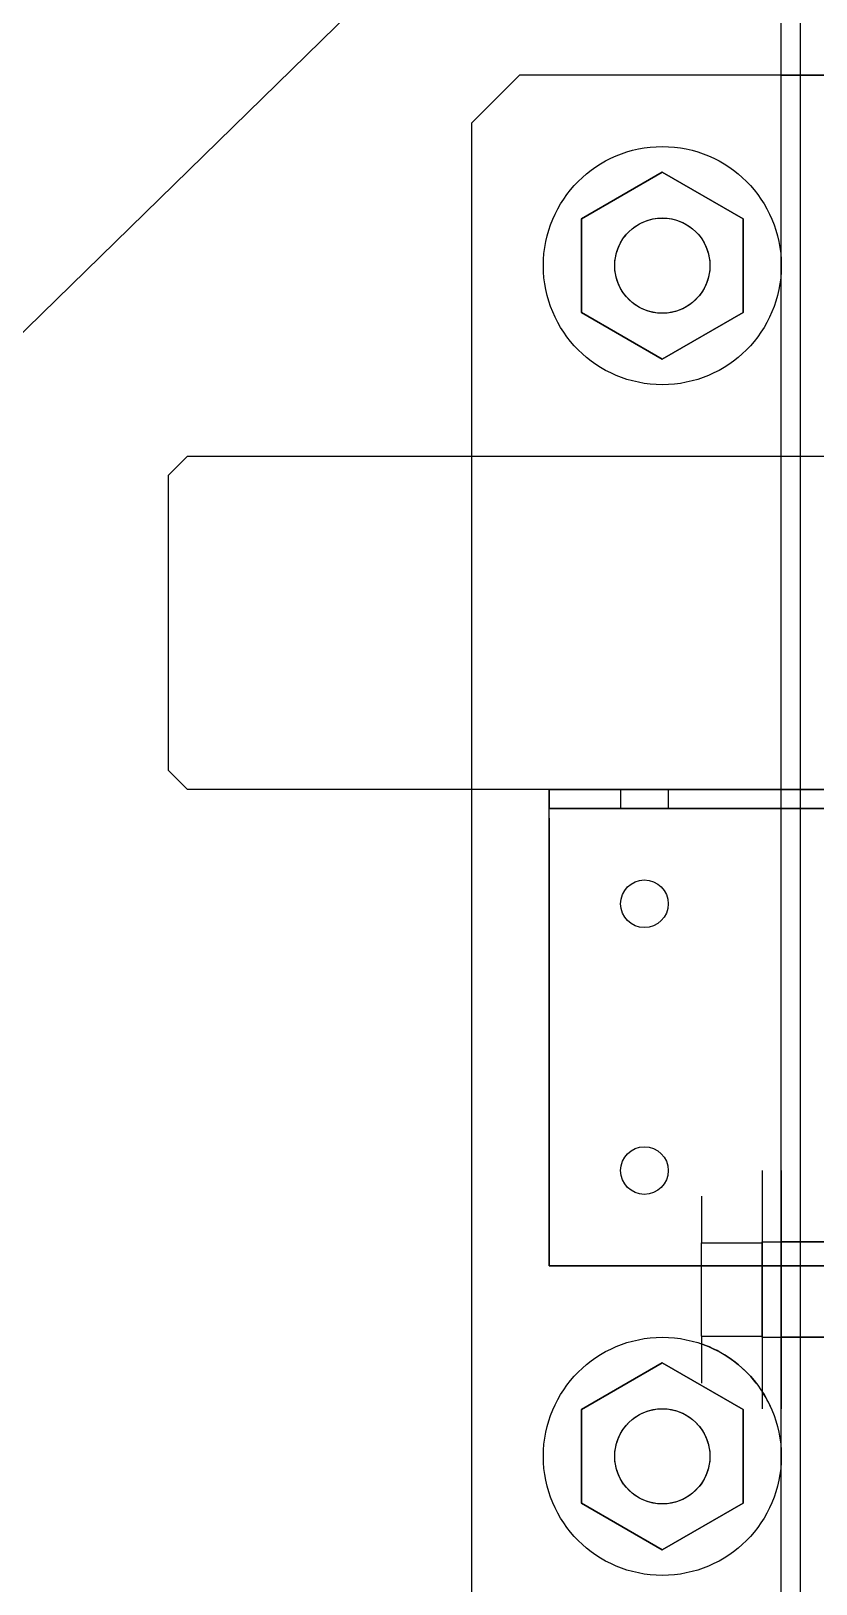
# Model space of a CAD drawing. Extents: x 0 to 2438, y 0 to 2056.
# Drawn here: x 1010.4 to 1051.6, y 744.4 to 825.9 of the extents above; entities that cross this region are included whole.
import ezdxf

# ---------------------------------------------------------------- set-up
doc = ezdxf.new("R2010")
doc.units = 0
doc.layers.get('0').update_dxf_attribs({"linetype": 'CONTINUOUS'})

msp = doc.modelspace()

# ---------------------------------------------------------------- linework, layer by layer
at = {"color": 253}
for p, q in [((1049.77, 717.134), (1049.77, 1265.13)), ((1050.77, 717.134), (1050.77, 1265.13)), ((377.575, 192.845), (1132.58, 929.869)), ((377.575, 192.845), (1108.26, 906.134)), ((377.575, 192.845), (1108.26, 906.134)), ((1033.52, 821.133), (1036.02, 823.634)), ((1088.52, 823.634), (1036.02, 823.634)), ((1049.77, 823.634), (1059.77, 823.634)), ((1033.52, 743.634), (1033.52, 821.133)), ((1039.27, 816.088), (1043.52, 818.54)), ((1039.27, 816.088), (1043.52, 818.54)), ((1039.27, 816.088), (1043.52, 818.54)), ((1039.27, 816.088), (1043.52, 818.54)), ((1043.52, 818.54), (1039.27, 816.088)), ((1047.77, 816.088), (1043.52, 818.54)), ((1047.77, 816.088), (1043.52, 818.54)), ((1047.77, 816.088), (1043.52, 818.54)), ((1047.77, 816.088), (1043.52, 818.54)), ((1043.52, 818.54), (1047.77, 816.088)), ((1039.27, 816.088), (1039.27, 811.181)), ((1039.27, 816.088), (1039.27, 811.181)), ((1039.27, 816.088), (1039.27, 811.181)), ((1039.27, 816.088), (1039.27, 811.181)), ((1039.27, 811.181), (1039.27, 816.088)), ((1047.77, 816.088), (1047.77, 811.181)), ((1047.77, 816.088), (1047.77, 811.181)), ((1047.77, 816.088), (1047.77, 811.181)), ((1047.77, 816.088), (1047.77, 811.181)), ((1047.77, 811.181), (1047.77, 816.088)), ((1043.52, 808.725), (1039.27, 811.181)), ((1043.52, 808.725), (1039.27, 811.181)), ((1043.52, 808.725), (1039.27, 811.181)), ((1043.52, 808.725), (1039.27, 811.181)), ((1039.27, 811.181), (1043.52, 808.725)), ((1043.52, 808.725), (1047.77, 811.181)), ((1043.52, 808.725), (1047.77, 811.181)), ((1043.52, 808.725), (1047.77, 811.181)), ((1043.52, 808.725), (1047.77, 811.181)), ((1047.77, 811.181), (1043.52, 808.725)), ((1018.58, 803.635), (1017.58, 802.633)), ((1018.58, 803.635), (1017.58, 802.633)), ((1018.58, 803.635), (1131.58, 803.635)), ((1018.58, 803.635), (1131.58, 803.635)), ((1017.58, 787.132), (1017.58, 802.633)), ((1017.58, 787.132), (1017.58, 802.633)), ((1018.58, 786.133), (1017.58, 787.132)), ((1018.58, 786.133), (1017.58, 787.132)), ((1131.58, 786.133), (1018.58, 786.133)), ((1131.58, 786.133), (1018.58, 786.133)), ((1112.58, 786.133), (1037.58, 786.133)), ((1112.58, 786.133), (1037.58, 786.133)), ((1037.58, 784.634), (1037.58, 786.133)), ((1037.58, 786.133), (1037.58, 785.132)), ((1037.58, 786.133), (1112.58, 786.133)), ((1037.58, 786.133), (1112.58, 786.133)), ((1037.58, 784.634), (1037.58, 786.133)), ((1037.58, 786.133), (1037.58, 785.132)), ((1042.57, 786.133), (1041.33, 786.133)), ((1041.33, 786.133), (1043.83, 786.133)), ((1042.57, 786.133), (1041.33, 786.133)), ((1041.33, 786.133), (1043.83, 786.133)), ((1043.83, 786.133), (1041.33, 786.133)), ((1041.33, 786.133), (1042.57, 786.133)), ((1043.83, 786.133), (1041.33, 786.133)), ((1041.33, 786.133), (1042.57, 786.133)), ((1041.33, 786.133), (1041.33, 785.132)), ((1041.33, 786.133), (1041.33, 785.132)), ((1041.33, 786.133), (1041.33, 785.132)), ((1041.33, 786.133), (1041.33, 785.132)), ((1043.83, 786.133), (1042.57, 786.133)), ((1043.83, 786.133), (1042.57, 786.133)), ((1042.57, 786.133), (1043.83, 786.133)), ((1042.57, 786.133), (1043.83, 786.133)), ((1043.83, 786.133), (1043.83, 785.132)), ((1043.83, 786.133), (1043.83, 785.132)), ((1043.83, 786.133), (1043.83, 785.132)), ((1043.83, 786.133), (1043.83, 785.132)), ((1037.58, 784.634), (1037.58, 785.132)), ((1112.58, 785.132), (1037.58, 785.132)), ((1112.58, 785.132), (1037.58, 785.132)), ((1037.58, 784.634), (1037.58, 785.132)), ((1037.58, 785.132), (1112.58, 785.132)), ((1037.58, 785.132), (1112.58, 785.132)), ((1042.57, 785.132), (1041.33, 785.132)), ((1041.33, 785.132), (1043.83, 785.132)), ((1042.57, 785.132), (1041.33, 785.132)), ((1041.33, 785.132), (1043.83, 785.132)), ((1043.83, 785.132), (1041.33, 785.132)), ((1041.33, 785.132), (1042.57, 785.132)), ((1043.83, 785.132), (1041.33, 785.132)), ((1041.33, 785.132), (1042.57, 785.132)), ((1043.83, 785.132), (1042.57, 785.132)), ((1043.83, 785.132), (1042.57, 785.132)), ((1042.57, 785.132), (1043.83, 785.132)), ((1042.57, 785.132), (1043.83, 785.132)), ((1037.58, 784.634), (1037.58, 761.132)), ((1037.58, 761.132), (1037.58, 784.634)), ((1037.58, 784.634), (1037.58, 761.132)), ((1037.58, 761.132), (1037.58, 784.634)), ((1048.77, 766.131), (1048.77, 753.632)), ((1049.77, 759.883), (1049.77, 766.131)), ((1049.77, 766.131), (1049.77, 753.632)), ((1045.57, 764.79), (1045.57, 762.339)), ((1048.77, 764.79), (1048.77, 762.339)), ((1048.77, 764.79), (1048.77, 762.339)), ((1045.57, 757.432), (1045.57, 762.339)), ((1045.57, 762.339), (1048.77, 762.339)), ((1048.77, 759.883), (1048.77, 762.385)), ((1048.77, 762.385), (1048.77, 757.382)), ((1048.77, 762.339), (1048.77, 762.385)), ((1048.77, 762.385), (1048.77, 762.339)), ((1048.77, 762.385), (1049.77, 762.385)), ((1048.77, 762.385), (1068.77, 762.385)), ((1048.77, 762.339), (1048.77, 761.524)), ((1048.77, 761.524), (1048.77, 762.339)), ((1048.77, 757.432), (1048.77, 762.339)), ((1048.77, 757.432), (1048.77, 762.339)), ((1049.77, 759.883), (1049.77, 762.385)), ((1049.77, 762.385), (1049.77, 757.382)), ((1049.77, 759.883), (1049.77, 762.385)), ((1049.77, 762.385), (1049.77, 757.382)), ((1059.77, 762.385), (1049.77, 762.385)), ((1048.77, 761.524), (1048.77, 760.695)), ((1048.77, 760.695), (1048.77, 761.524)), ((1112.58, 761.132), (1037.58, 761.132)), ((1112.58, 761.132), (1037.58, 761.132)), ((1037.58, 761.132), (1112.58, 761.132)), ((1037.58, 761.132), (1112.58, 761.132)), ((1048.77, 760.695), (1048.77, 759.883)), ((1048.77, 759.072), (1048.77, 760.695)), ((1048.77, 757.382), (1048.77, 759.883)), ((1048.77, 759.883), (1048.77, 759.072)), ((1049.77, 753.632), (1049.77, 759.883)), ((1049.77, 757.382), (1049.77, 759.883)), ((1049.77, 757.382), (1049.77, 759.883)), ((1048.77, 758.243), (1048.77, 759.072)), ((1048.77, 759.072), (1048.77, 758.243)), ((1048.77, 757.432), (1048.77, 758.243)), ((1048.77, 758.243), (1048.77, 757.432)), ((1045.57, 757.432), (1045.57, 754.976)), ((1045.57, 757.432), (1048.77, 757.432)), ((1048.77, 757.432), (1048.77, 757.382)), ((1048.77, 757.382), (1048.77, 757.432)), ((1048.77, 757.432), (1048.77, 754.976)), ((1048.77, 757.432), (1048.77, 754.976)), ((1048.77, 757.382), (1049.77, 757.382)), ((1048.77, 757.382), (1068.77, 757.382)), ((1059.77, 757.382), (1049.77, 757.382)), ((1039.27, 753.586), (1043.52, 756.042)), ((1039.27, 753.586), (1043.52, 756.042)), ((1039.27, 753.586), (1043.52, 756.042)), ((1039.27, 753.586), (1043.52, 756.042)), ((1043.52, 756.042), (1039.27, 753.586)), ((1047.77, 753.586), (1043.52, 756.042)), ((1047.77, 753.586), (1043.52, 756.042)), ((1047.77, 753.586), (1043.52, 756.042)), ((1047.77, 753.586), (1043.52, 756.042)), ((1043.52, 756.042), (1047.77, 753.586)), ((1039.27, 753.586), (1039.27, 748.679)), ((1039.27, 753.586), (1039.27, 748.679)), ((1039.27, 753.586), (1039.27, 748.679)), ((1039.27, 753.586), (1039.27, 748.679)), ((1039.27, 748.679), (1039.27, 753.586)), ((1047.77, 753.586), (1047.77, 748.679)), ((1047.77, 753.586), (1047.77, 748.679)), ((1047.77, 753.586), (1047.77, 748.679)), ((1047.77, 753.586), (1047.77, 748.679)), ((1047.77, 748.679), (1047.77, 753.586)), ((1043.52, 746.227), (1039.27, 748.679)), ((1043.52, 746.227), (1039.27, 748.679)), ((1043.52, 746.227), (1039.27, 748.679)), ((1043.52, 746.227), (1039.27, 748.679)), ((1039.27, 748.679), (1043.52, 746.227)), ((1043.52, 746.227), (1047.77, 748.679)), ((1043.52, 746.227), (1047.77, 748.679)), ((1043.52, 746.227), (1047.77, 748.679)), ((1043.52, 746.227), (1047.77, 748.679)), ((1047.77, 748.679), (1043.52, 746.227))]:
    msp.add_line(p, q, dxfattribs=at)
for points in [[(1037.27, 813.633), (1037.27, 817.086), (1040.07, 819.884), (1043.52, 819.884)], [(1037.27, 813.633), (1037.27, 817.086), (1040.07, 819.884), (1043.52, 819.884)], [(1037.27, 813.633), (1037.27, 817.086), (1040.07, 819.884), (1043.52, 819.884)], [(1037.27, 813.633), (1037.27, 817.086), (1040.07, 819.884), (1043.52, 819.884)], [(1037.27, 813.633), (1037.27, 817.086), (1040.07, 819.884), (1043.52, 819.884)], [(1037.27, 813.633), (1037.27, 817.086), (1040.07, 819.884), (1043.52, 819.884)], [(1037.27, 813.633), (1037.27, 817.086), (1040.07, 819.884), (1043.52, 819.884)], [(1043.52, 819.884), (1046.97, 819.884), (1049.77, 817.086), (1049.77, 813.633)], [(1043.52, 819.884), (1046.97, 819.884), (1049.77, 817.086), (1049.77, 813.633)], [(1043.52, 819.884), (1046.97, 819.884), (1049.77, 817.086), (1049.77, 813.633)], [(1043.52, 819.884), (1046.97, 819.884), (1049.77, 817.086), (1049.77, 813.633)], [(1043.52, 819.884), (1046.97, 819.884), (1049.77, 817.086), (1049.77, 813.633)], [(1043.52, 819.884), (1046.97, 819.884), (1049.77, 817.086), (1049.77, 813.633)], [(1043.52, 819.884), (1046.97, 819.884), (1049.77, 817.086), (1049.77, 813.633)], [(1041.02, 813.633), (1041.02, 815.015), (1042.14, 816.134), (1043.52, 816.134)], [(1041.02, 813.633), (1041.02, 815.015), (1042.14, 816.134), (1043.52, 816.134)], [(1041.02, 813.633), (1041.02, 815.015), (1042.14, 816.134), (1043.52, 816.134)], [(1041.02, 813.633), (1041.02, 815.015), (1042.14, 816.134), (1043.52, 816.134)], [(1041.02, 813.633), (1041.02, 815.015), (1042.14, 816.134), (1043.52, 816.134)], [(1041.02, 813.633), (1041.02, 815.015), (1042.14, 816.134), (1043.52, 816.134)], [(1041.02, 813.633), (1041.02, 815.015), (1042.14, 816.134), (1043.52, 816.134)], [(1041.02, 813.633), (1041.02, 815.015), (1042.14, 816.134), (1043.52, 816.134)], [(1041.02, 813.633), (1041.02, 815.015), (1042.14, 816.134), (1043.52, 816.134)], [(1041.02, 813.633), (1041.02, 815.015), (1042.14, 816.134), (1043.52, 816.134)], [(1041.02, 813.633), (1041.02, 815.015), (1042.14, 816.134), (1043.52, 816.134)], [(1041.02, 813.633), (1041.02, 815.015), (1042.14, 816.134), (1043.52, 816.134)], [(1041.02, 813.633), (1041.02, 815.015), (1042.14, 816.134), (1043.52, 816.134)], [(1041.02, 813.633), (1041.02, 815.015), (1042.14, 816.134), (1043.52, 816.134)], [(1041.02, 813.633), (1041.02, 815.015), (1042.14, 816.134), (1043.52, 816.134)], [(1041.02, 813.633), (1041.02, 815.015), (1042.14, 816.134), (1043.52, 816.134)], [(1041.02, 813.633), (1041.02, 815.015), (1042.14, 816.134), (1043.52, 816.134)], [(1041.02, 813.633), (1041.02, 815.015), (1042.14, 816.134), (1043.52, 816.134)], [(1041.02, 813.633), (1041.02, 815.015), (1042.14, 816.134), (1043.52, 816.134)], [(1041.02, 813.633), (1041.02, 815.015), (1042.14, 816.134), (1043.52, 816.134)], [(1041.64, 815.277), (1042, 815.696), (1042.5, 815.982), (1043.04, 816.088)], [(1043.04, 816.088), (1043.36, 816.148), (1043.68, 816.148), (1044, 816.088)], [(1043.52, 816.134), (1044.9, 816.134), (1046.02, 815.015), (1046.02, 813.633)], [(1043.52, 816.134), (1044.9, 816.134), (1046.02, 815.015), (1046.02, 813.633)], [(1043.52, 816.134), (1044.9, 816.134), (1046.02, 815.015), (1046.02, 813.633)], [(1043.52, 816.134), (1044.9, 816.134), (1046.02, 815.015), (1046.02, 813.633)], [(1043.52, 816.134), (1044.9, 816.134), (1046.02, 815.015), (1046.02, 813.633)], [(1043.52, 816.134), (1044.9, 816.134), (1046.02, 815.015), (1046.02, 813.633)], [(1043.52, 816.134), (1044.9, 816.134), (1046.02, 815.015), (1046.02, 813.633)], [(1043.52, 816.134), (1044.9, 816.134), (1046.02, 815.015), (1046.02, 813.633)], [(1043.52, 816.134), (1044.9, 816.134), (1046.02, 815.015), (1046.02, 813.633)], [(1043.52, 816.134), (1044.9, 816.134), (1046.02, 815.015), (1046.02, 813.633)], [(1043.52, 816.134), (1044.9, 816.134), (1046.02, 815.015), (1046.02, 813.633)], [(1043.52, 816.134), (1044.9, 816.134), (1046.02, 815.015), (1046.02, 813.633)], [(1043.52, 816.134), (1044.9, 816.134), (1046.02, 815.015), (1046.02, 813.633)], [(1043.52, 816.134), (1044.9, 816.134), (1046.02, 815.015), (1046.02, 813.633)], [(1043.52, 816.134), (1044.9, 816.134), (1046.02, 815.015), (1046.02, 813.633)], [(1043.52, 816.134), (1044.9, 816.134), (1046.02, 815.015), (1046.02, 813.633)], [(1043.52, 816.134), (1044.9, 816.134), (1046.02, 815.015), (1046.02, 813.633)], [(1043.52, 816.134), (1044.9, 816.134), (1046.02, 815.015), (1046.02, 813.633)], [(1043.52, 816.134), (1044.9, 816.134), (1046.02, 815.015), (1046.02, 813.633)], [(1043.52, 816.134), (1044.9, 816.134), (1046.02, 815.015), (1046.02, 813.633)], [(1044, 816.088), (1044.55, 815.982), (1045.04, 815.696), (1045.41, 815.277)], [(1041.16, 814.444), (1041.26, 814.751), (1041.42, 815.033), (1041.64, 815.277)], [(1045.41, 815.277), (1045.62, 815.033), (1045.78, 814.751), (1045.88, 814.444)], [(1041.16, 812.821), (1040.98, 813.347), (1040.98, 813.918), (1041.16, 814.444)], [(1045.88, 814.444), (1045.98, 814.183), (1046.02, 813.911), (1046.02, 813.633)], [(1043.52, 807.381), (1040.07, 807.381), (1037.27, 810.182), (1037.27, 813.633)], [(1043.52, 807.381), (1040.07, 807.381), (1037.27, 810.182), (1037.27, 813.633)], [(1043.52, 807.381), (1040.07, 807.381), (1037.27, 810.182), (1037.27, 813.633)], [(1043.52, 807.381), (1040.07, 807.381), (1037.27, 810.182), (1037.27, 813.633)], [(1043.52, 807.381), (1040.07, 807.381), (1037.27, 810.182), (1037.27, 813.633)], [(1043.52, 807.381), (1040.07, 807.381), (1037.27, 810.182), (1037.27, 813.633)], [(1043.52, 807.381), (1040.07, 807.381), (1037.27, 810.182), (1037.27, 813.633)], [(1043.52, 811.131), (1042.14, 811.131), (1041.02, 812.253), (1041.02, 813.633)], [(1043.52, 811.131), (1042.14, 811.131), (1041.02, 812.253), (1041.02, 813.633)], [(1043.52, 811.131), (1042.14, 811.131), (1041.02, 812.253), (1041.02, 813.633)], [(1043.52, 811.131), (1042.14, 811.131), (1041.02, 812.253), (1041.02, 813.633)], [(1043.52, 811.131), (1042.14, 811.131), (1041.02, 812.253), (1041.02, 813.633)], [(1043.52, 811.131), (1042.14, 811.131), (1041.02, 812.253), (1041.02, 813.633)], [(1043.52, 811.131), (1042.14, 811.131), (1041.02, 812.253), (1041.02, 813.633)], [(1043.52, 811.131), (1042.14, 811.131), (1041.02, 812.253), (1041.02, 813.633)], [(1043.52, 811.131), (1042.14, 811.131), (1041.02, 812.253), (1041.02, 813.633)], [(1043.52, 811.131), (1042.14, 811.131), (1041.02, 812.253), (1041.02, 813.633)], [(1043.52, 811.131), (1042.14, 811.131), (1041.02, 812.253), (1041.02, 813.633)], [(1043.52, 811.131), (1042.14, 811.131), (1041.02, 812.253), (1041.02, 813.633)], [(1043.52, 811.131), (1042.14, 811.131), (1041.02, 812.253), (1041.02, 813.633)], [(1043.52, 811.131), (1042.14, 811.131), (1041.02, 812.253), (1041.02, 813.633)], [(1043.52, 811.131), (1042.14, 811.131), (1041.02, 812.253), (1041.02, 813.633)], [(1043.52, 811.131), (1042.14, 811.131), (1041.02, 812.253), (1041.02, 813.633)], [(1043.52, 811.131), (1042.14, 811.131), (1041.02, 812.253), (1041.02, 813.633)], [(1043.52, 811.131), (1042.14, 811.131), (1041.02, 812.253), (1041.02, 813.633)], [(1043.52, 811.131), (1042.14, 811.131), (1041.02, 812.253), (1041.02, 813.633)], [(1043.52, 811.131), (1042.14, 811.131), (1041.02, 812.253), (1041.02, 813.633)], [(1046.02, 813.633), (1046.02, 812.253), (1044.9, 811.131), (1043.52, 811.131)], [(1046.02, 813.633), (1046.02, 812.253), (1044.9, 811.131), (1043.52, 811.131)], [(1046.02, 813.633), (1046.02, 812.253), (1044.9, 811.131), (1043.52, 811.131)], [(1046.02, 813.633), (1046.02, 812.253), (1044.9, 811.131), (1043.52, 811.131)], [(1049.77, 813.633), (1049.77, 810.182), (1046.97, 807.381), (1043.52, 807.381)], [(1046.02, 813.633), (1046.02, 812.253), (1044.9, 811.131), (1043.52, 811.131)], [(1046.02, 813.633), (1046.02, 812.253), (1044.9, 811.131), (1043.52, 811.131)], [(1046.02, 813.633), (1046.02, 812.253), (1044.9, 811.131), (1043.52, 811.131)], [(1046.02, 813.633), (1046.02, 812.253), (1044.9, 811.131), (1043.52, 811.131)], [(1046.02, 813.633), (1046.02, 812.253), (1044.9, 811.131), (1043.52, 811.131)], [(1046.02, 813.633), (1046.02, 812.253), (1044.9, 811.131), (1043.52, 811.131)], [(1049.77, 813.633), (1049.77, 810.182), (1046.97, 807.381), (1043.52, 807.381)], [(1049.77, 813.633), (1049.77, 810.182), (1046.97, 807.381), (1043.52, 807.381)], [(1046.02, 813.633), (1046.02, 812.253), (1044.9, 811.131), (1043.52, 811.131)], [(1046.02, 813.633), (1046.02, 812.253), (1044.9, 811.131), (1043.52, 811.131)], [(1049.77, 813.633), (1049.77, 810.182), (1046.97, 807.381), (1043.52, 807.381)], [(1049.77, 813.633), (1049.77, 810.182), (1046.97, 807.381), (1043.52, 807.381)], [(1046.02, 813.633), (1046.02, 812.253), (1044.9, 811.131), (1043.52, 811.131)], [(1046.02, 813.633), (1046.02, 812.253), (1044.9, 811.131), (1043.52, 811.131)], [(1049.77, 813.633), (1049.77, 810.182), (1046.97, 807.381), (1043.52, 807.381)], [(1049.77, 813.633), (1049.77, 810.182), (1046.97, 807.381), (1043.52, 807.381)], [(1046.02, 813.633), (1046.02, 812.253), (1044.9, 811.131), (1043.52, 811.131)], [(1046.02, 813.633), (1046.02, 812.253), (1044.9, 811.131), (1043.52, 811.131)], [(1046.02, 813.633), (1046.02, 812.253), (1044.9, 811.131), (1043.52, 811.131)], [(1046.02, 813.633), (1046.02, 812.253), (1044.9, 811.131), (1043.52, 811.131)], [(1046.02, 813.633), (1046.02, 812.253), (1044.9, 811.131), (1043.52, 811.131)], [(1046.02, 813.633), (1046.02, 812.253), (1044.9, 811.131), (1043.52, 811.131)], [(1046.02, 813.633), (1046.02, 813.357), (1045.98, 813.082), (1045.88, 812.821)], [(1041.64, 811.992), (1041.42, 812.236), (1041.26, 812.518), (1041.16, 812.821)], [(1045.88, 812.821), (1045.78, 812.518), (1045.62, 812.236), (1045.41, 811.992)], [(1043.04, 811.181), (1042.5, 811.287), (1042, 811.572), (1041.64, 811.992)], [(1045.41, 811.992), (1045.04, 811.572), (1044.55, 811.287), (1044, 811.181)], [(1044, 811.181), (1043.68, 811.117), (1043.36, 811.117), (1043.04, 811.181)], [(1041.33, 780.133), (1041.33, 780.824), (1041.89, 781.385), (1042.57, 781.385)], [(1041.33, 780.133), (1041.33, 780.824), (1041.89, 781.385), (1042.57, 781.385)], [(1041.33, 780.133), (1041.33, 780.824), (1041.89, 781.385), (1042.57, 781.385)], [(1041.33, 780.133), (1041.33, 780.824), (1041.89, 781.385), (1042.57, 781.385)], [(1042.57, 781.385), (1043.27, 781.385), (1043.83, 780.824), (1043.83, 780.133)], [(1042.57, 781.385), (1043.27, 781.385), (1043.83, 780.824), (1043.83, 780.133)], [(1042.57, 781.385), (1043.27, 781.385), (1043.83, 780.824), (1043.83, 780.133)], [(1042.57, 781.385), (1043.27, 781.385), (1043.83, 780.824), (1043.83, 780.133)], [(1042.57, 778.884), (1041.89, 778.884), (1041.33, 779.445), (1041.33, 780.133)], [(1042.57, 778.884), (1041.89, 778.884), (1041.33, 779.445), (1041.33, 780.133)], [(1042.57, 778.884), (1041.89, 778.884), (1041.33, 779.445), (1041.33, 780.133)], [(1042.57, 778.884), (1041.89, 778.884), (1041.33, 779.445), (1041.33, 780.133)], [(1043.83, 780.133), (1043.83, 779.445), (1043.27, 778.884), (1042.57, 778.884)], [(1043.83, 780.133), (1043.83, 779.445), (1043.27, 778.884), (1042.57, 778.884)], [(1043.83, 780.133), (1043.83, 779.445), (1043.27, 778.884), (1042.57, 778.884)], [(1043.83, 780.133), (1043.83, 779.445), (1043.27, 778.884), (1042.57, 778.884)], [(1041.33, 766.131), (1041.33, 766.826), (1041.89, 767.383), (1042.57, 767.383)], [(1041.33, 766.131), (1041.33, 766.826), (1041.89, 767.383), (1042.57, 767.383)], [(1041.33, 766.131), (1041.33, 766.826), (1041.89, 767.383), (1042.57, 767.383)], [(1041.33, 766.131), (1041.33, 766.826), (1041.89, 767.383), (1042.57, 767.383)], [(1042.57, 767.383), (1043.27, 767.383), (1043.83, 766.826), (1043.83, 766.131)], [(1042.57, 767.383), (1043.27, 767.383), (1043.83, 766.826), (1043.83, 766.131)], [(1042.57, 767.383), (1043.27, 767.383), (1043.83, 766.826), (1043.83, 766.131)], [(1042.57, 767.383), (1043.27, 767.383), (1043.83, 766.826), (1043.83, 766.131)], [(1042.57, 764.882), (1041.89, 764.882), (1041.33, 765.443), (1041.33, 766.131)], [(1042.57, 764.882), (1041.89, 764.882), (1041.33, 765.443), (1041.33, 766.131)], [(1042.57, 764.882), (1041.89, 764.882), (1041.33, 765.443), (1041.33, 766.131)], [(1042.57, 764.882), (1041.89, 764.882), (1041.33, 765.443), (1041.33, 766.131)], [(1043.83, 766.131), (1043.83, 765.443), (1043.27, 764.882), (1042.57, 764.882)], [(1043.83, 766.131), (1043.83, 765.443), (1043.27, 764.882), (1042.57, 764.882)], [(1043.83, 766.131), (1043.83, 765.443), (1043.27, 764.882), (1042.57, 764.882)], [(1043.83, 766.131), (1043.83, 765.443), (1043.27, 764.882), (1042.57, 764.882)], [(1037.27, 751.134), (1037.27, 754.585), (1040.07, 757.382), (1043.52, 757.382)], [(1037.27, 751.134), (1037.27, 754.585), (1040.07, 757.382), (1043.52, 757.382)], [(1037.27, 751.134), (1037.27, 754.585), (1040.07, 757.382), (1043.52, 757.382)], [(1037.27, 751.134), (1037.27, 754.585), (1040.07, 757.382), (1043.52, 757.382)], [(1037.27, 751.134), (1037.27, 754.585), (1040.07, 757.382), (1043.52, 757.382)], [(1037.27, 751.134), (1037.27, 754.585), (1040.07, 757.382), (1043.52, 757.382)], [(1037.27, 751.134), (1037.27, 754.585), (1040.07, 757.382), (1043.52, 757.382)], [(1043.52, 757.382), (1046.97, 757.382), (1049.77, 754.585), (1049.77, 751.134)], [(1043.52, 757.382), (1046.97, 757.382), (1049.77, 754.585), (1049.77, 751.134)], [(1043.52, 757.382), (1046.97, 757.382), (1049.77, 754.585), (1049.77, 751.134)], [(1043.52, 757.382), (1046.97, 757.382), (1049.77, 754.585), (1049.77, 751.134)], [(1043.52, 757.382), (1046.97, 757.382), (1049.77, 754.585), (1049.77, 751.134)], [(1043.52, 757.382), (1046.97, 757.382), (1049.77, 754.585), (1049.77, 751.134)], [(1043.52, 757.382), (1046.97, 757.382), (1049.77, 754.585), (1049.77, 751.134)], [(1048.45, 754.976), (1047.71, 755.925), (1046.71, 756.641), (1045.57, 757.036)], [(1049.25, 753.632), (1049.12, 753.943), (1048.95, 754.242), (1048.77, 754.525)], [(1041.02, 751.134), (1041.02, 752.514), (1042.14, 753.632), (1043.52, 753.632)], [(1041.02, 751.134), (1041.02, 752.514), (1042.14, 753.632), (1043.52, 753.632)], [(1041.02, 751.134), (1041.02, 752.514), (1042.14, 753.632), (1043.52, 753.632)], [(1041.02, 751.134), (1041.02, 752.514), (1042.14, 753.632), (1043.52, 753.632)], [(1041.02, 751.134), (1041.02, 752.514), (1042.14, 753.632), (1043.52, 753.632)], [(1041.02, 751.134), (1041.02, 752.514), (1042.14, 753.632), (1043.52, 753.632)], [(1041.02, 751.134), (1041.02, 752.514), (1042.14, 753.632), (1043.52, 753.632)], [(1041.02, 751.134), (1041.02, 752.514), (1042.14, 753.632), (1043.52, 753.632)], [(1041.02, 751.134), (1041.02, 752.514), (1042.14, 753.632), (1043.52, 753.632)], [(1041.02, 751.134), (1041.02, 752.514), (1042.14, 753.632), (1043.52, 753.632)], [(1041.02, 751.134), (1041.02, 752.514), (1042.14, 753.632), (1043.52, 753.632)], [(1041.02, 751.134), (1041.02, 752.514), (1042.14, 753.632), (1043.52, 753.632)], [(1041.02, 751.134), (1041.02, 752.514), (1042.14, 753.632), (1043.52, 753.632)], [(1041.02, 751.134), (1041.02, 752.514), (1042.14, 753.632), (1043.52, 753.632)], [(1041.02, 751.134), (1041.02, 752.514), (1042.14, 753.632), (1043.52, 753.632)], [(1041.02, 751.134), (1041.02, 752.514), (1042.14, 753.632), (1043.52, 753.632)], [(1041.02, 751.134), (1041.02, 752.514), (1042.14, 753.632), (1043.52, 753.632)], [(1041.02, 751.134), (1041.02, 752.514), (1042.14, 753.632), (1043.52, 753.632)], [(1041.02, 751.134), (1041.02, 752.514), (1042.14, 753.632), (1043.52, 753.632)], [(1041.02, 751.134), (1041.02, 752.514), (1042.14, 753.632), (1043.52, 753.632)], [(1041.64, 752.775), (1042, 753.195), (1042.5, 753.48), (1043.04, 753.586)], [(1043.04, 753.586), (1043.36, 753.65), (1043.68, 753.65), (1044, 753.586)], [(1043.52, 753.632), (1044.9, 753.632), (1046.02, 752.514), (1046.02, 751.134)], [(1043.52, 753.632), (1044.9, 753.632), (1046.02, 752.514), (1046.02, 751.134)], [(1043.52, 753.632), (1044.9, 753.632), (1046.02, 752.514), (1046.02, 751.134)], [(1043.52, 753.632), (1044.9, 753.632), (1046.02, 752.514), (1046.02, 751.134)], [(1043.52, 753.632), (1044.9, 753.632), (1046.02, 752.514), (1046.02, 751.134)], [(1043.52, 753.632), (1044.9, 753.632), (1046.02, 752.514), (1046.02, 751.134)], [(1043.52, 753.632), (1044.9, 753.632), (1046.02, 752.514), (1046.02, 751.134)], [(1043.52, 753.632), (1044.9, 753.632), (1046.02, 752.514), (1046.02, 751.134)], [(1043.52, 753.632), (1044.9, 753.632), (1046.02, 752.514), (1046.02, 751.134)], [(1043.52, 753.632), (1044.9, 753.632), (1046.02, 752.514), (1046.02, 751.134)], [(1043.52, 753.632), (1044.9, 753.632), (1046.02, 752.514), (1046.02, 751.134)], [(1043.52, 753.632), (1044.9, 753.632), (1046.02, 752.514), (1046.02, 751.134)], [(1043.52, 753.632), (1044.9, 753.632), (1046.02, 752.514), (1046.02, 751.134)], [(1043.52, 753.632), (1044.9, 753.632), (1046.02, 752.514), (1046.02, 751.134)], [(1043.52, 753.632), (1044.9, 753.632), (1046.02, 752.514), (1046.02, 751.134)], [(1043.52, 753.632), (1044.9, 753.632), (1046.02, 752.514), (1046.02, 751.134)], [(1043.52, 753.632), (1044.9, 753.632), (1046.02, 752.514), (1046.02, 751.134)], [(1043.52, 753.632), (1044.9, 753.632), (1046.02, 752.514), (1046.02, 751.134)], [(1043.52, 753.632), (1044.9, 753.632), (1046.02, 752.514), (1046.02, 751.134)], [(1043.52, 753.632), (1044.9, 753.632), (1046.02, 752.514), (1046.02, 751.134)], [(1044, 753.586), (1044.55, 753.48), (1045.04, 753.195), (1045.41, 752.775)], [(1041.16, 751.946), (1041.26, 752.249), (1041.42, 752.531), (1041.64, 752.775)], [(1045.41, 752.775), (1045.62, 752.531), (1045.78, 752.249), (1045.88, 751.946)], [(1041.16, 750.319), (1040.98, 750.849), (1040.98, 751.42), (1041.16, 751.946)], [(1045.88, 751.946), (1045.98, 751.685), (1046.02, 751.41), (1046.02, 751.134)], [(1043.52, 744.883), (1040.07, 744.883), (1037.27, 747.681), (1037.27, 751.134)], [(1043.52, 744.883), (1040.07, 744.883), (1037.27, 747.681), (1037.27, 751.134)], [(1043.52, 744.883), (1040.07, 744.883), (1037.27, 747.681), (1037.27, 751.134)], [(1043.52, 744.883), (1040.07, 744.883), (1037.27, 747.681), (1037.27, 751.134)], [(1043.52, 744.883), (1040.07, 744.883), (1037.27, 747.681), (1037.27, 751.134)], [(1043.52, 744.883), (1040.07, 744.883), (1037.27, 747.681), (1037.27, 751.134)], [(1043.52, 744.883), (1040.07, 744.883), (1037.27, 747.681), (1037.27, 751.134)], [(1043.52, 748.633), (1042.14, 748.633), (1041.02, 749.755), (1041.02, 751.134)], [(1043.52, 748.633), (1042.14, 748.633), (1041.02, 749.755), (1041.02, 751.134)], [(1043.52, 748.633), (1042.14, 748.633), (1041.02, 749.755), (1041.02, 751.134)], [(1043.52, 748.633), (1042.14, 748.633), (1041.02, 749.755), (1041.02, 751.134)], [(1043.52, 748.633), (1042.14, 748.633), (1041.02, 749.755), (1041.02, 751.134)], [(1043.52, 748.633), (1042.14, 748.633), (1041.02, 749.755), (1041.02, 751.134)], [(1043.52, 748.633), (1042.14, 748.633), (1041.02, 749.755), (1041.02, 751.134)], [(1043.52, 748.633), (1042.14, 748.633), (1041.02, 749.755), (1041.02, 751.134)], [(1043.52, 748.633), (1042.14, 748.633), (1041.02, 749.755), (1041.02, 751.134)], [(1043.52, 748.633), (1042.14, 748.633), (1041.02, 749.755), (1041.02, 751.134)], [(1043.52, 748.633), (1042.14, 748.633), (1041.02, 749.755), (1041.02, 751.134)], [(1043.52, 748.633), (1042.14, 748.633), (1041.02, 749.755), (1041.02, 751.134)], [(1043.52, 748.633), (1042.14, 748.633), (1041.02, 749.755), (1041.02, 751.134)], [(1043.52, 748.633), (1042.14, 748.633), (1041.02, 749.755), (1041.02, 751.134)], [(1043.52, 748.633), (1042.14, 748.633), (1041.02, 749.755), (1041.02, 751.134)], [(1043.52, 748.633), (1042.14, 748.633), (1041.02, 749.755), (1041.02, 751.134)], [(1043.52, 748.633), (1042.14, 748.633), (1041.02, 749.755), (1041.02, 751.134)], [(1043.52, 748.633), (1042.14, 748.633), (1041.02, 749.755), (1041.02, 751.134)], [(1043.52, 748.633), (1042.14, 748.633), (1041.02, 749.755), (1041.02, 751.134)], [(1043.52, 748.633), (1042.14, 748.633), (1041.02, 749.755), (1041.02, 751.134)], [(1046.02, 751.134), (1046.02, 749.755), (1044.9, 748.633), (1043.52, 748.633)], [(1046.02, 751.134), (1046.02, 749.755), (1044.9, 748.633), (1043.52, 748.633)], [(1046.02, 751.134), (1046.02, 749.755), (1044.9, 748.633), (1043.52, 748.633)], [(1046.02, 751.134), (1046.02, 749.755), (1044.9, 748.633), (1043.52, 748.633)], [(1049.77, 751.134), (1049.77, 747.681), (1046.97, 744.883), (1043.52, 744.883)], [(1046.02, 751.134), (1046.02, 749.755), (1044.9, 748.633), (1043.52, 748.633)], [(1046.02, 751.134), (1046.02, 749.755), (1044.9, 748.633), (1043.52, 748.633)], [(1046.02, 751.134), (1046.02, 749.755), (1044.9, 748.633), (1043.52, 748.633)], [(1046.02, 751.134), (1046.02, 749.755), (1044.9, 748.633), (1043.52, 748.633)], [(1046.02, 751.134), (1046.02, 749.755), (1044.9, 748.633), (1043.52, 748.633)], [(1046.02, 751.134), (1046.02, 749.755), (1044.9, 748.633), (1043.52, 748.633)], [(1049.77, 751.134), (1049.77, 747.681), (1046.97, 744.883), (1043.52, 744.883)], [(1049.77, 751.134), (1049.77, 747.681), (1046.97, 744.883), (1043.52, 744.883)], [(1046.02, 751.134), (1046.02, 749.755), (1044.9, 748.633), (1043.52, 748.633)], [(1046.02, 751.134), (1046.02, 749.755), (1044.9, 748.633), (1043.52, 748.633)], [(1049.77, 751.134), (1049.77, 747.681), (1046.97, 744.883), (1043.52, 744.883)], [(1049.77, 751.134), (1049.77, 747.681), (1046.97, 744.883), (1043.52, 744.883)], [(1046.02, 751.134), (1046.02, 749.755), (1044.9, 748.633), (1043.52, 748.633)], [(1046.02, 751.134), (1046.02, 749.755), (1044.9, 748.633), (1043.52, 748.633)], [(1049.77, 751.134), (1049.77, 747.681), (1046.97, 744.883), (1043.52, 744.883)], [(1049.77, 751.134), (1049.77, 747.681), (1046.97, 744.883), (1043.52, 744.883)], [(1046.02, 751.134), (1046.02, 749.755), (1044.9, 748.633), (1043.52, 748.633)], [(1046.02, 751.134), (1046.02, 749.755), (1044.9, 748.633), (1043.52, 748.633)], [(1046.02, 751.134), (1046.02, 749.755), (1044.9, 748.633), (1043.52, 748.633)], [(1046.02, 751.134), (1046.02, 749.755), (1044.9, 748.633), (1043.52, 748.633)], [(1046.02, 751.134), (1046.02, 749.755), (1044.9, 748.633), (1043.52, 748.633)], [(1046.02, 751.134), (1046.02, 749.755), (1044.9, 748.633), (1043.52, 748.633)], [(1046.02, 751.134), (1046.02, 750.856), (1045.98, 750.584), (1045.88, 750.319)], [(1041.64, 749.491), (1041.42, 749.734), (1041.26, 750.016), (1041.16, 750.319)], [(1045.88, 750.319), (1045.78, 750.016), (1045.62, 749.734), (1045.41, 749.491)], [(1043.04, 748.679), (1042.5, 748.785), (1042, 749.074), (1041.64, 749.491)], [(1045.41, 749.491), (1045.04, 749.074), (1044.55, 748.785), (1044, 748.679)], [(1044, 748.679), (1043.68, 748.619), (1043.36, 748.619), (1043.04, 748.679)]]:
    msp.add_open_spline(points, degree=3, dxfattribs=at)

doc.saveas('drawing.dxf')
